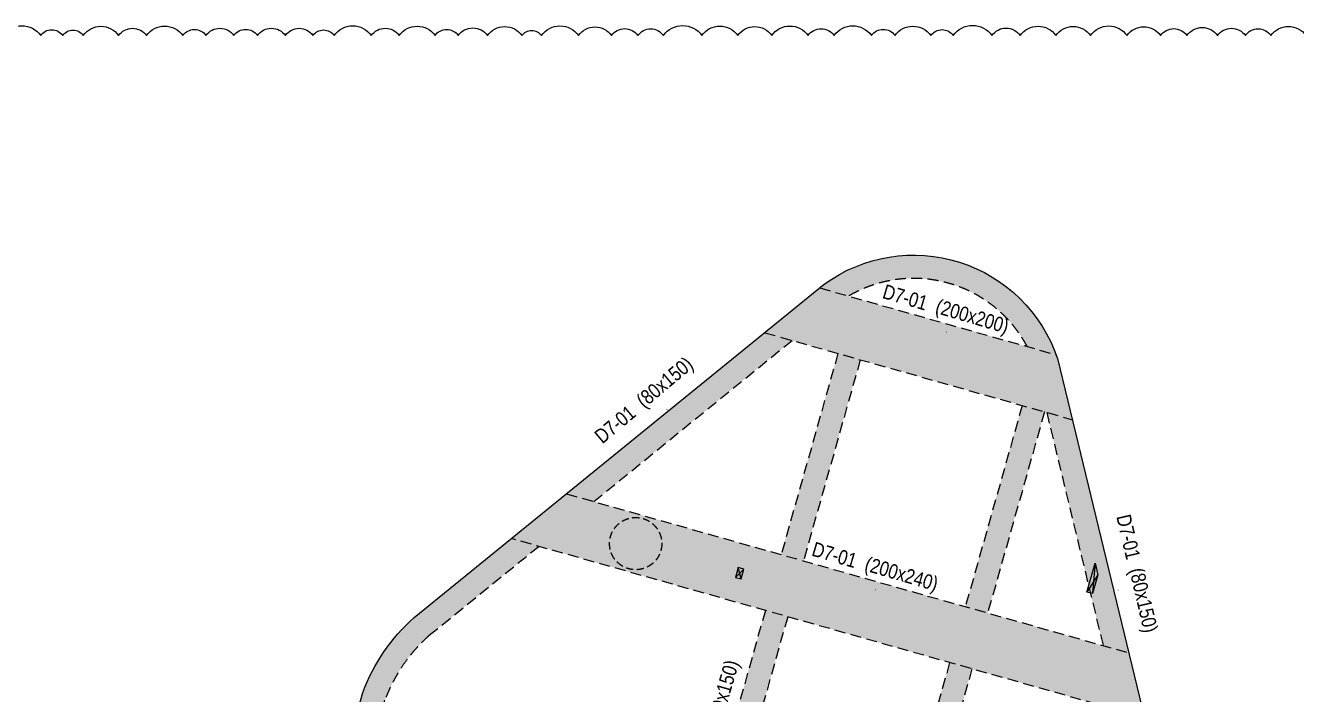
# Model space of a CAD drawing. Header units: millimetres. Extents: x 5400 to 3023951, y -127214 to 225084.
# Drawn here: x 1589301 to 1633122, y -27653 to -4607 of the extents above; entities that cross this region are included whole.
import ezdxf
from ezdxf.enums import TextEntityAlignment as Align

# ---------------------------------------------------------------- set-up
doc = ezdxf.new("R2010")
doc.units = ezdxf.units.MM
doc.header["$LTSCALE"] = 100
doc.linetypes.add('( Hidden )', pattern=[0.375, 0.25, -0.125])
doc.linetypes.add('HIDDEN', pattern=[0.375, 0.25, -0.125])
for name, color, linetype in [('ccu11-Dai', 6, 'Continuous'), ('ccu11-Dim', 8, 'Continuous'), ('ccu11-Hatch', 250, 'Continuous'), ('ccu11-Manh', 8, 'Continuous'), ('ccu11-Thay', 7, 'Continuous'), ('ccu12-Khuat', 9, 'HIDDEN'), ('ccu12-Lomo', 2, 'Continuous'), ('ccu12-Text', 31, 'Continuous')]:
    doc.layers.add(name, color=color, linetype=linetype)
doc.layers.add('ccu12-Tencaukien', color=9, linetype='Continuous', lineweight=15)
doc.styles.add('Arial Narrow', font='ARIALN.TTF')
pattern_1 = [(0, (3.45, -118802.85), (317.5, 317.5), [158.75, -476.25]), (90, (82.82, -118882.22), (-317.5, 317.5), [158.75, -476.25])]

# ---------------------------------------------------------------- blocks, each defined once
blk = doc.blocks.new('*U77')
at = {"layer": 'ccu12-Tencaukien', "color": 8, "ltscale": 10000}
blk.add_line((361, -155), (354, -155), dxfattribs=at)
at = {"layer": 'ccu12-Text', "color": 2, "style": 'Arial Narrow', "width": 0.8}
blk.add_attdef('SH', text='', height=300, dxfattribs=at).set_placement((276, 6), align=Align.BOTTOM_RIGHT)
at = {"layer": 'ccu12-Text', "color": 31, "style": 'Arial Narrow', "width": 0.8}
for tag, p in [('(', (508, -75)), ('KT', (633, -75)), (')', (963, -75))]:
    blk.add_attdef(tag, text='', height=250, dxfattribs=at).set_placement(p, align=Align.BOTTOM_LEFT)
blk = doc.blocks.new('*U80')
at = {"layer": 'ccu12-Tencaukien', "color": 8, "ltscale": 10000}
blk.add_line((361, -155), (354, -155), dxfattribs=at)
at = {"layer": 'ccu12-Text', "color": 2, "style": 'Arial Narrow', "width": 0.8}
blk.add_attdef('SH', text='', height=300, dxfattribs=at).set_placement((276, 6), align=Align.BOTTOM_RIGHT)
at = {"layer": 'ccu12-Text', "color": 31, "style": 'Arial Narrow', "width": 0.8}
for tag, p in [('(', (508, -75)), ('KT', (633, -75)), (')', (963, -75))]:
    blk.add_attdef(tag, text='', height=250, dxfattribs=at).set_placement(p, align=Align.BOTTOM_LEFT)
blk = doc.blocks.new('*U81')
at = {"layer": 'ccu12-Tencaukien', "color": 8, "ltscale": 10000}
blk.add_line((361, -155), (354, -155), dxfattribs=at)
at = {"layer": 'ccu12-Text', "color": 2, "style": 'Arial Narrow', "width": 0.8}
blk.add_attdef('SH', text='', height=300, dxfattribs=at).set_placement((276, 6), align=Align.BOTTOM_RIGHT)
at = {"layer": 'ccu12-Text', "color": 31, "style": 'Arial Narrow', "width": 0.8}
for tag, p in [('(', (508, -75)), ('KT', (633, -75)), (')', (963, -75))]:
    blk.add_attdef(tag, text='', height=250, dxfattribs=at).set_placement(p, align=Align.BOTTOM_LEFT)
blk = doc.blocks.new('*U88')
at = {"layer": 'ccu12-Tencaukien', "color": 8, "ltscale": 10000}
blk.add_line((361, -155), (354, -155), dxfattribs=at)
at = {"layer": 'ccu12-Text', "color": 2, "style": 'Arial Narrow', "width": 0.8}
blk.add_attdef('SH', text='', height=300, dxfattribs=at).set_placement((276, 6), align=Align.BOTTOM_RIGHT)
at = {"layer": 'ccu12-Text', "color": 31, "style": 'Arial Narrow', "width": 0.8}
for tag, p in [('(', (508, -75)), ('KT', (633, -75)), (')', (963, -75))]:
    blk.add_attdef(tag, text='', height=250, dxfattribs=at).set_placement(p, align=Align.BOTTOM_LEFT)
blk = doc.blocks.new('*U87')
at = {"layer": 'ccu12-Tencaukien', "color": 8, "ltscale": 10000}
blk.add_line((361, -155), (354, -155), dxfattribs=at)
at = {"layer": 'ccu12-Text', "color": 2, "style": 'Arial Narrow', "width": 0.8}
blk.add_attdef('SH', text='', height=300, dxfattribs=at).set_placement((276, 6), align=Align.BOTTOM_RIGHT)
at = {"layer": 'ccu12-Text', "color": 31, "style": 'Arial Narrow', "width": 0.8}
for tag, p in [('(', (508, -75)), ('KT', (633, -75)), (')', (963, -75))]:
    blk.add_attdef(tag, text='', height=250, dxfattribs=at).set_placement(p, align=Align.BOTTOM_LEFT)
blk = doc.blocks.new('lomot6')
at = {"layer": 'ccu11-Manh'}
for p, q in [((71096, 75496, 0), (70811, 75216, 0)), ((71002, 75164, 0), (70906, 75552, 0))]:
    blk.add_line(p, q, dxfattribs=at)
at = {"layer": 'ccu11-Manh', "ltscale": 0.5}
for p, q in [((83204, 75706, 0), (83119, 74685, 0)), ((83301, 75303, 0), (82927, 74713, 0))]:
    blk.add_line(p, q, dxfattribs=at)
at = {"layer": 'ccu12-Lomo', "elevation": 0}
for points in [[(71097, 75497), (70906, 75552), (70811, 75216), (71002, 75162), (71096, 75496)], [(83119, 74658), (82927, 74713), (83204, 75706), (83301, 75303), (83119, 74658)]]:
    blk.add_lwpolyline(points, dxfattribs=at)

msp = doc.modelspace()

# ---------------------------------------------------------------- hatches: boundary and pattern name
at = {"layer": 'ccu11-Hatch', "ltscale": 0.5}
h = msp.add_hatch(dxfattribs=at)
h.set_pattern_fill('CROSS', color=256, scale=50)
h.set_pattern_definition(pattern_1)
h.paths.add_polyline_path([(1623835.5, -15667.9), (1624836.4, -15950.7, 0.4979512), (1616842.4, -13520.6), (1616686, -13647.6), (1617678.7, -13928.1, -0.4261562)])
h.paths.add_polyline_path([(1618082.2, -16120.5), (1617312.3, -15902.9), (1615354.4, -22831.6), (1616124.3, -23049.1)])
h.paths.add_polyline_path([(1607954.3, -20740.5), (1608895.7, -21006.5), (1615729.2, -15455.6), (1614787.8, -15189.6)])
h.paths.add_polyline_path([(1621705.7, -24626.3), (1622475.6, -24843.8), (1624433.5, -17915.2), (1623663.6, -17697.6)])
h.paths.add_polyline_path([(1625391.7, -18185.9), (1624508.1, -17936.3), (1626452.9, -25967.7), (1627336.5, -26217.4)])
h.paths.add_polyline_path([(1625174.7, -36621.6), (1625944.5, -36839.1), (1626393.1, -35251.5), (1628870.5, -35951.5), (1629316.1, -37791.8), (1630199.7, -38041.5), (1627876.7, -28448.4), (1626993.1, -28198.7), (1627252.3, -29269)])
h.paths.add_polyline_path([(1627635.9, -30853.3), (1628654.4, -35059.1), (1626610.7, -34481.6)], flags=16)
h.paths.add_polyline_path([(1621931.8, -26768.5), (1621161.9, -26550.9), (1618823.4, -34826.9), (1619593.2, -35044.4)])
h.paths.add_polyline_path([(1612472.1, -33032.2), (1613241.9, -33249.7), (1615580.5, -24973.8), (1614810.6, -24756.2)])
h.paths.add_polyline_path([(1602707.7, -25002.5, 0.1237808), (1600938.5, -27581.6), (1600369.3, -29612.3), (1601139.1, -29829.8), (1601699.7, -27830, -0.1216355), (1603225.3, -25612.7), (1606997.5, -22548.5), (1606056.1, -22282.5)])
h.paths.add_polyline_path([(1600059.5, -33681.4), (1599289.7, -33463.8), (1598021.1, -37989.4), (1598790.9, -38207)])
h.paths.add_polyline_path([(1597711.3, -42058.5), (1596941.5, -41841), (1595672.9, -46366.5), (1596442.7, -46584.1)])
h.paths.add_polyline_path([(1609788.5, -45471.2), (1609018.6, -45253.6), (1607740.6, -49776.5), (1608510.4, -49994.1)])
h.paths.add_polyline_path([(1610106.3, -41404.4), (1610876.2, -41621.9), (1612154.2, -37099), (1611384.4, -36881.5)])
h.paths.add_polyline_path([(1618505.5, -38893.7), (1617735.7, -38676.2), (1616457.6, -43199.1), (1617227.5, -43416.6)])
h.paths.add_polyline_path([(1614091.9, -51571.2), (1614861.7, -51788.8), (1616139.8, -47265.9), (1615369.9, -47048.3)])
h.paths.add_polyline_path([(1631230.1, -42489.3), (1630352.2, -42241.2), (1631537.6, -47395.4, -0.0050589), (1631550.6, -47463.9), (1632388.5, -47700.7, 0.0282297), (1632319.6, -47226.4)])
h.paths.add_polyline_path([(1629186.2, -59993.1), (1628416.4, -59775.6), (1627134.2, -64297.3), (1627904.1, -64514.8)])
h.paths.add_polyline_path([(1613774, -55638), (1613004.2, -55420.5), (1611726.1, -59943.4), (1612496, -60160.9)])
h.paths.add_polyline_path([(1605374.8, -58148.7), (1606144.7, -58366.2), (1607422.7, -53843.3), (1606652.9, -53625.8)])
h.paths.add_polyline_path([(1603304.1, -65476.8), (1604074, -65694.3), (1605059.1, -62208.1), (1604289.5, -61989.8)])
h.paths.add_polyline_path([(1609655.4, -67271.5), (1610425.3, -67489), (1611408.8, -64008.5), (1610639.1, -63790.3)])
h.paths.add_polyline_path([(1631559.5, -51623.1), (1630789.7, -51405.5), (1629507.5, -55927.3), (1630277.4, -56144.8)])
h = msp.add_hatch(dxfattribs=at)
h.set_pattern_fill('CROSS', color=256, scale=50)
h.set_pattern_definition(pattern_1)
h.paths.add_polyline_path([(1593323.9, -54743.5), (1592241.6, -58573.7), (1626809.5, -68375.3), (1627904.1, -64514.8)])
edge = h.paths.add_edge_path()
edge.add_line((1595672.9, -46366.5), (1595219.2, -47985))
edge.add_arc((1590440.7, -46765.6), 4931.6, 317.81502, 345.68488, ccw=False)
edge.add_line((1594095, -50077.3), (1629186.2, -59993.1))
edge.add_line((1629186.2, -59993.1), (1630277.4, -56144.8))
edge.add_line((1630277.4, -56144.8), (1595672.9, -46366.5))
edge = h.paths.add_edge_path()
edge.add_line((1598021.1, -37989.4), (1596941.5, -41841))
edge.add_line((1596941.5, -41841), (1631559.5, -51623.1))
edge.add_line((1631559.5, -51623.1), (1632176, -49448.8))
edge.add_arc((1628157.6, -48073.4), 4247.2, 341.10455, 365.03416)
edge.add_line((1632388.5, -47700.7), (1598021.1, -37989.4))
h.paths.add_polyline_path([(1630348.9, -38657.7), (1630199.7, -38041.5), (1600369.3, -29612.3), (1599289.7, -33463.8), (1631230.1, -42489.3)])
h.paths.add_polyline_path([(1607954.3, -20740.5), (1606056.1, -22282.5), (1626772.2, -28136.3), (1627876.7, -28448.4), (1627336.5, -26217.4)])
edge = h.paths.add_edge_path()
edge.add_arc((1619921.8, -17753.9), 5234.9, 18.66329, 20.14882)
edge.add_line((1624836.4, -15950.7), (1616686, -13647.6))
edge.add_line((1616686, -13647.6), (1614787.8, -15189.6))
edge.add_line((1614787.8, -15189.6), (1625391.7, -18185.9))
edge.add_line((1625391.7, -18185.9), (1624881.5, -16078.7))

# ---------------------------------------------------------------- linework, layer by layer
at = {"layer": 'ccu11-Dai', "linetype": '( Hidden )', "ltscale": 10}
msp.add_circle((1610338.3, -22453.3, 0), 900, dxfattribs=at)
at = {"layer": 'ccu11-Dim', "color": 1}
msp.add_lwpolyline([(1588528.8, -4953.4, -0.5205671), (1589828.7, -4953.4, -0.5205671), (1590588.8, -4953.4, -0.5205671), (1591295.7, -4953.4, -0.5205671), (1592513.9, -4953.4, -0.5205671), (1593473.6, -4953.4, -0.5205671), (1594725.2, -4953.4, -0.5205671), (1595524.9, -4953.4, -0.5205671), (1596488.3, -4953.4, -0.5205671), (1597299.5, -4953.4, -0.5205671), (1598262.7, -4953.4, -0.5205671), (1599214, -4953.4, -0.5205671), (1599942.8, -4953.4, -0.5205671), (1601224.9, -4953.4, -0.5205671), (1602188.7, -4953.4, -0.5205671), (1603421.3, -4953.4, -0.5205671), (1604223.8, -4953.4, -0.5205671), (1605231.3, -4953.4, -0.5205671), (1606414.8, -4953.4, -0.5205671), (1607092.8, -4953.4, -0.5205671), (1608367.2, -4953.4, -0.5205671), (1609505.4, -4953.4, -0.5205671), (1610413.5, -4953.4, -0.5205671), (1611298.2, -4953.4, -0.5205671), (1612619.6, -4953.4, -0.5205671), (1613856.5, -4953.4, -0.5205671), (1615027.2, -4953.4, -0.5205671), (1616282.3, -4953.4, -0.5205671), (1617180.5, -4953.4, -0.5205671), (1618467.4, -4953.4, -0.5205671), (1619278.7, -4953.4, -0.5205671), (1620512.8, -4953.4, -0.5205671), (1621287.9, -4953.4, -0.5205671), (1622618.6, -4953.4, -0.5205671), (1623594.3, -4953.4, -0.5205671), (1624824.5, -4953.4, -0.5205671), (1626014.7, -4953.4, -0.5205671), (1627277, -4953.4, -0.5205671), (1628433.4, -4953.4, -0.5205671), (1629341.5, -4953.4, -0.5205671), (1630397.1, -4953.4, -0.5205671), (1631356.2, -4953.4, -0.5205671), (1632237.3, -4953.4, -0.5205671), (1633444, -4953.4, -0.5205671)], format="xyb", dxfattribs=at)
at = {"layer": 'ccu11-Thay', "ltscale": 0.5, "elevation": 0}
msp.add_lwpolyline([(1587131.6, -50422.4, 0.5644826), (1595215.8, -47982.1), (1600935.1, -27578.7, -0.1237808), (1602704.2, -24999.6), (1616839, -13517.7, -0.5060665), (1624878, -16075.9), (1630345.4, -38654.9), (1632316.2, -47223.6, -0.1334181), (1632172.6, -49446), (1621760.3, -86167.5), (1621760.3, -86167.5, -0.2736962), (1599717.1, -92252.1), (1599717.1, -92252.1), (1599717.1, -92252.1), (1599717.1, -92252.1, -0.1569564), (1593565.5, -89052.9, 0.4107928), (1567189.1, -88161.3)], format="xyb", dxfattribs=at)
at = {"layer": 'ccu12-Khuat', "ltscale": 15, "extrusion": (1.06955e-06, 9.42296e-08, 1)}
for p, q in [((1616686, -13647.6, -0.3), (1624836.4, -15950.7, -0.3)), ((1614787.8, -15189.6, -0.3), (1625395.8, -18187.1, -0.3)), ((1607954.3, -20740.5, -0.3), (1627336.5, -26217.4, -0.3)), ((1626772.2, -28136.3, -0.3), (1606056.1, -22282.5, -0.3))]:
    msp.add_line(p, q, dxfattribs=at)
at = {"layer": 'ccu12-Khuat', "ltscale": 15}
for p, q in [((1617312.3, -15902.9, 3.2), (1615354.4, -22831.6, 2)), ((1618082.2, -16120.5, 3.2), (1616124.3, -23049.1, 2)), ((1623663.6, -17697.6, -3.2), (1621705.7, -24626.3, -2)), ((1624433.5, -17915.2, -3.2), (1622475.6, -24843.8, -2)), ((1614810.6, -24756.2, 1.7), (1612472.1, -33032.2, 0.3)), ((1615580.5, -24973.8, 1.7), (1613241.9, -33249.7, 0.3)), ((1621161.9, -26550.9, -1.7), (1618823.4, -34826.9, -0.3)), ((1621931.8, -26768.5, -1.7), (1619593.2, -35044.4, -0.3))]:
    msp.add_line(p, q, dxfattribs=at)
at = {"layer": 'ccu12-Khuat', "ltscale": 15, "elevation": 0}
for points in [[(1617678.7, -13928.1, -0.4261562), (1623835.5, -15667.9)], [(1601139.1, -29829.8), (1601699.7, -27830, -0.1216355), (1603225.3, -25612.7), (1606997.5, -22548.5)]]:
    msp.add_lwpolyline(points, format="xyb", dxfattribs=at)
for points in [[(1608895.7, -21006.5), (1615729.2, -15455.6)], [(1624508.1, -17936.3), (1626452.9, -25967.7)]]:
    msp.add_lwpolyline(points, dxfattribs=at)

# ---------------------------------------------------------------- block references
at = {"layer": 'ccu12-Khuat'}
msp.add_blockref('lomot6', (1542970.3, -98833.8), dxfattribs=at)
at = {"layer": 'ccu12-Tencaukien', "extrusion": (1.06499e-06, 8.39786e-08, 1)}
ref = msp.add_blockref('*U77', (1620508.6, -14721.6, 1.6), dxfattribs=dict(at, xscale=1.815893337873055, yscale=1.815893337873055, zscale=1.815893337873055, rotation=343.6530663110897))
ref.add_attrib('KT', '(200x200)', dxfattribs={"color": 31, "extrusion": (1.06499e-06, 8.39786e-08, 1), "height": 500, "rotation": 343.65307, "style": 'Arial Narrow'}).set_placement((1620593.8, -14644.8, 1.6), align=Align.BOTTOM_LEFT)
ref.add_attrib('SH', 'D7-01', dxfattribs={"color": 2, "extrusion": (1.06499e-06, 8.39786e-08, 1), "height": 500, "rotation": 343.65307, "style": 'Arial Narrow'}).set_placement((1620268.3, -14573.2, 1.6), align=Align.BOTTOM_RIGHT)
at = {"layer": 'ccu12-Tencaukien', "extrusion": (1.06762e-06, 1.20998e-07, 1)}
ref = msp.add_blockref('*U80', (1610740.5, -18038.2, 1.6), dxfattribs=dict(at, xscale=1.815893337873057, yscale=1.815893337873057, zscale=1.815893337873057, rotation=39.77222365922097))
ref.add_attrib('KT', '(80x150)', dxfattribs={"color": 31, "extrusion": (1.06762e-06, 1.20998e-07, 1), "height": 500, "rotation": 39.77222, "style": 'Arial Narrow'}).set_placement((1610724.2, -17924.7, 1.6), align=Align.BOTTOM_LEFT)
ref.add_attrib('SH', 'D7-01', dxfattribs={"color": 2, "extrusion": (1.06762e-06, 1.20998e-07, 1), "height": 500, "rotation": 39.77222, "style": 'Arial Narrow'}).set_placement((1610483.3, -18155, 1.6), align=Align.BOTTOM_RIGHT)
at = {"layer": 'ccu12-Tencaukien', "extrusion": (1.0297e-06, 6.55527e-08, 1)}
ref = msp.add_blockref('*U81', (1627099.9, -23354.7, 1.6), dxfattribs=dict(at, xscale=1.815893337873057, yscale=1.815893337873057, zscale=1.815893337873057, rotation=283.0478943824318))
ref.add_attrib('KT', '(80x150)', dxfattribs={"color": 31, "extrusion": (1.0297e-06, 6.55527e-08, 1), "height": 500, "rotation": 283.04789, "style": 'Arial Narrow'}).set_placement((1627208.6, -23391.1, 1.6), align=Align.BOTTOM_LEFT)
ref.add_attrib('SH', 'D7-01', dxfattribs={"color": 2, "extrusion": (1.0297e-06, 6.55527e-08, 1), "height": 500, "rotation": 283.04789, "style": 'Arial Narrow'}).set_placement((1627111.3, -23072.4, 1.6), align=Align.BOTTOM_RIGHT)
at = {"layer": 'ccu12-Tencaukien', "extrusion": (1.06499e-06, 8.39786e-08, 1)}
ref = msp.add_blockref('*U88', (1618070.7, -23592.9, -9.9), dxfattribs=dict(at, xscale=1.815893337873056, yscale=1.815893337873056, zscale=1.815893337873056, rotation=343.6530663110897))
ref.add_attrib('KT', '(200x240)', dxfattribs={"color": 31, "extrusion": (1.06499e-06, 8.39786e-08, 1), "height": 500, "rotation": 343.65307, "style": 'Arial Narrow'}).set_placement((1618155.8, -23516.1, -9.9), align=Align.BOTTOM_LEFT)
ref.add_attrib('SH', 'D7-01', dxfattribs={"color": 2, "extrusion": (1.06499e-06, 8.39786e-08, 1), "height": 500, "rotation": 343.65307, "style": 'Arial Narrow'}).set_placement((1617830.3, -23444.5, -9.9), align=Align.BOTTOM_RIGHT)
at = {"layer": 'ccu12-Tencaukien', "extrusion": (1.05256e-06, 1.38365e-07, 1)}
ref = msp.add_blockref('*U87', (1613492.7, -28853.8, -6.2), dxfattribs=dict(at, xscale=1.815893337873059, yscale=1.815893337873059, zscale=1.815893337873059, rotation=73.65306631109196))
ref.add_attrib('KT', '(80x150)', dxfattribs={"color": 31, "extrusion": (1.05256e-06, 1.38365e-07, 1), "height": 500, "rotation": 73.65307, "style": 'Arial Narrow'}).set_placement((1613415.9, -28768.7, -6.2), align=Align.BOTTOM_LEFT)
ref.add_attrib('SH', 'D7-01', dxfattribs={"color": 2, "extrusion": (1.05256e-06, 1.38365e-07, 1), "height": 500, "rotation": 73.65307, "style": 'Arial Narrow'}).set_placement((1613344.3, -29094.1, -6.2), align=Align.BOTTOM_RIGHT)

doc.saveas('drawing.dxf')
